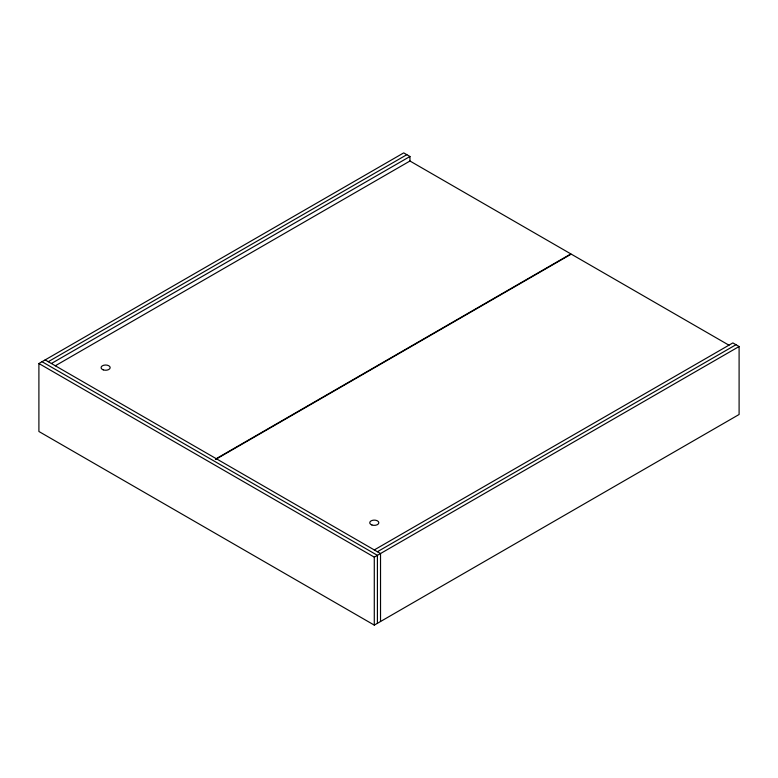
<?xml version="1.0" encoding="UTF-8"?>
<svg xmlns="http://www.w3.org/2000/svg" width="778" height="778" viewBox="0 0 778 778"><rect width="100%" height="100%" fill="white"/><g stroke="black" fill="none" stroke-linecap="round" stroke-linejoin="round"><path stroke-width="1.17" d="M374.286 549.929L732.857 342.913L739.1 346.511L739.1 414.489L374.286 625.113L38.9 431.489L38.9 363.511L403.714 152.887L409.957 156.485L409.957 161.347M48.265 361.702L406.836 154.686M51.387 363.511L409.957 156.485M55.257 365.806L409.957 161.017L570.877 253.92L216.167 458.709M215.477 459.516L571.227 254.124L728.986 345.208M377.408 551.728L735.978 344.712M38.9 363.511L374.286 557.136L739.1 346.511M45.143 359.903L380.53 553.537L380.53 621.515M42.022 361.702L377.408 555.336L377.408 623.314M374.286 557.136L374.286 625.113M371.894 524.975A4.542 2.626 0 0 0 378.828 522.816A4.542 2.626 0 0 0 372.127 520.424A4.542 2.626 0 0 0 371.894 524.975M103.231 369.861A4.542 2.626 0 0 0 110.165 367.712A4.542 2.626 0 0 0 103.464 365.32A4.542 2.626 0 0 0 103.231 369.861"/></g></svg>
